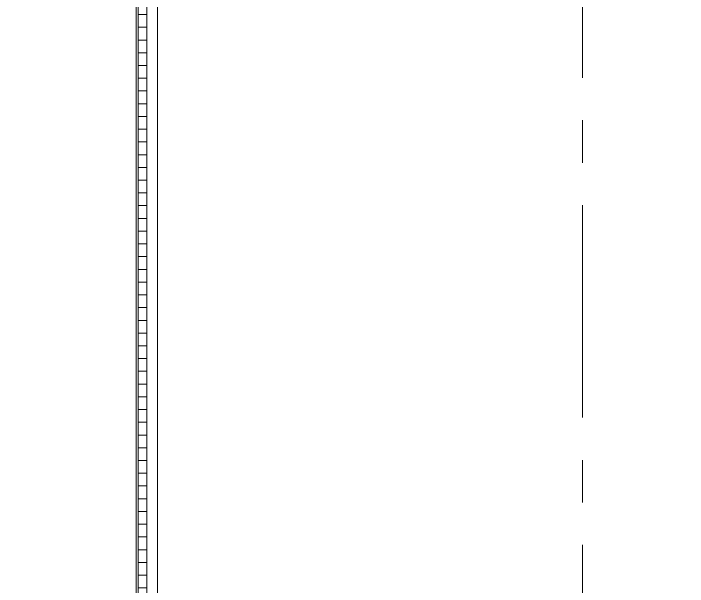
# Model space of a CAD drawing. Header units: inches. Extents: x -38 to 5698, y -33 to 92.
# Drawn here: x 204.731 to 206.317, y 36.513 to 37.862 of the extents above; entities that cross this region are included whole.
import ezdxf

# ---------------------------------------------------------------- set-up
doc = ezdxf.new("R2010")
doc.units = ezdxf.units.IN
doc.header["$MEASUREMENT"] = 0
doc.set_wipeout_variables(frame=1)
doc.linetypes.add('Punto & Raya', pattern=[0.65, 0.5, -0.075, 0, -0.075])
doc.linetypes.add('Wipeout_Contour', pattern=[1, 0, -1])
for name, color, linetype in [('02 _ ARQ _ ZON _ Espacio.3D', 7, 'Continuous'), ('Acabado - Muros', 7, 'Continuous'), ('Marcador - Secciones', 251, 'Continuous')]:
    doc.layers.add(name, color=color, linetype=linetype)

msp = doc.modelspace()

# ---------------------------------------------------------------- linework, layer by layer
at = {"layer": '02 _ ARQ _ ZON _ Espacio.3D', "color": 254, "linetype": 'Continuous', "lineweight": 0, "flags": 128}
msp.add_lwpolyline([(201.07, 31.0002), (205.02, 31), (205.02, 39), (201.0699, 39), (201.0698, 39.7505), (196.27, 39.7505), (196.2701, 39.4), (194.57, 39.4), (194.57, 37.7), (194.22, 37.7), (194.22, 33.75), (193.32, 33.75), (193.32, 29.75), (194.07, 29.75), (194.07, 30.7), (194.57, 30.7), (194.57, 30.2), (195.07, 30.2), (195.07, 29.75), (201.07, 29.75)], close=True, dxfattribs=at)
msp.add_lwpolyline([(208.57, 39), (205.07, 39), (205.07, 29.7499), (208.07, 29.75), (208.07, 30.8001), (208.57, 30.8001)], dxfattribs=at)
at = {"layer": 'Marcador - Secciones', "color": 251, "linetype": 'Punto & Raya', "lineweight": 13}
msp.add_line((206.07, 46.2111), (206.07, 0.8878), dxfattribs=at)

# ---------------------------------------------------------------- next in the draw order: wipeouts: each hides what was drawn before it
at = {"color": 254, "linetype": 'Wipeout_Contour', "lineweight": 0, "ltscale": 9771.249402}
msp.add_wipeout([(205.02, 37.9084), (205.02, 35.7749), (205.07, 35.7749), (205.07, 37.9249), (205.053, 37.9249), (205.053, 37.9084)], dxfattribs=at).dxf.layer = 'Acabado - Muros'

# ---------------------------------------------------------------- next in the draw order: linework, layer by layer
at = {"layer": 'Acabado - Muros', "color": 251, "linetype": 'Continuous', "lineweight": 13, "flags": 128}
for points in [[(205.07, 35.7749), (205.07, 37.9249), (205.07, 38.95)], [(205.02, 35.7749), (205.02, 37.9084)]]:
    msp.add_lwpolyline(points, dxfattribs=at)

# ---------------------------------------------------------------- next in the draw order: wipeouts: each hides what was drawn before it
at = {"color": 254, "linetype": 'Wipeout_Contour', "lineweight": 0, "ltscale": 6514.280895}
msp.add_wipeout([(205.025, 37.9084), (205.025, 35.7749), (205.045, 35.7749), (205.045, 37.9084)], dxfattribs=at).dxf.layer = 'Acabado - Muros'

# ---------------------------------------------------------------- next in the draw order: hatches: boundary and pattern name
at = {"layer": 'Acabado - Muros', "linetype": 'Continuous', "lineweight": 0}
h = msp.add_hatch(dxfattribs=at)
h.set_pattern_fill('CONTRACHAPADO_0002', color=254, style=0, pattern_type=2)
h.set_pattern_definition([(0, (185.000023, 3e-09), (0, 0.030000001), [])])
h.paths.add_polyline_path([(205.025, 37.9084), (205.025, 35.7749), (205.045, 35.7749), (205.045, 37.9084)])

# ---------------------------------------------------------------- next in the draw order: linework, layer by layer
at = {"layer": 'Acabado - Muros', "color": 7, "linetype": 'Continuous', "lineweight": 13, "flags": 128}
msp.add_lwpolyline([(205.025, 37.9084), (205.045, 37.9084), (205.045, 35.7749), (205.025, 35.7749)], close=True, dxfattribs=at)

doc.saveas('drawing.dxf')
